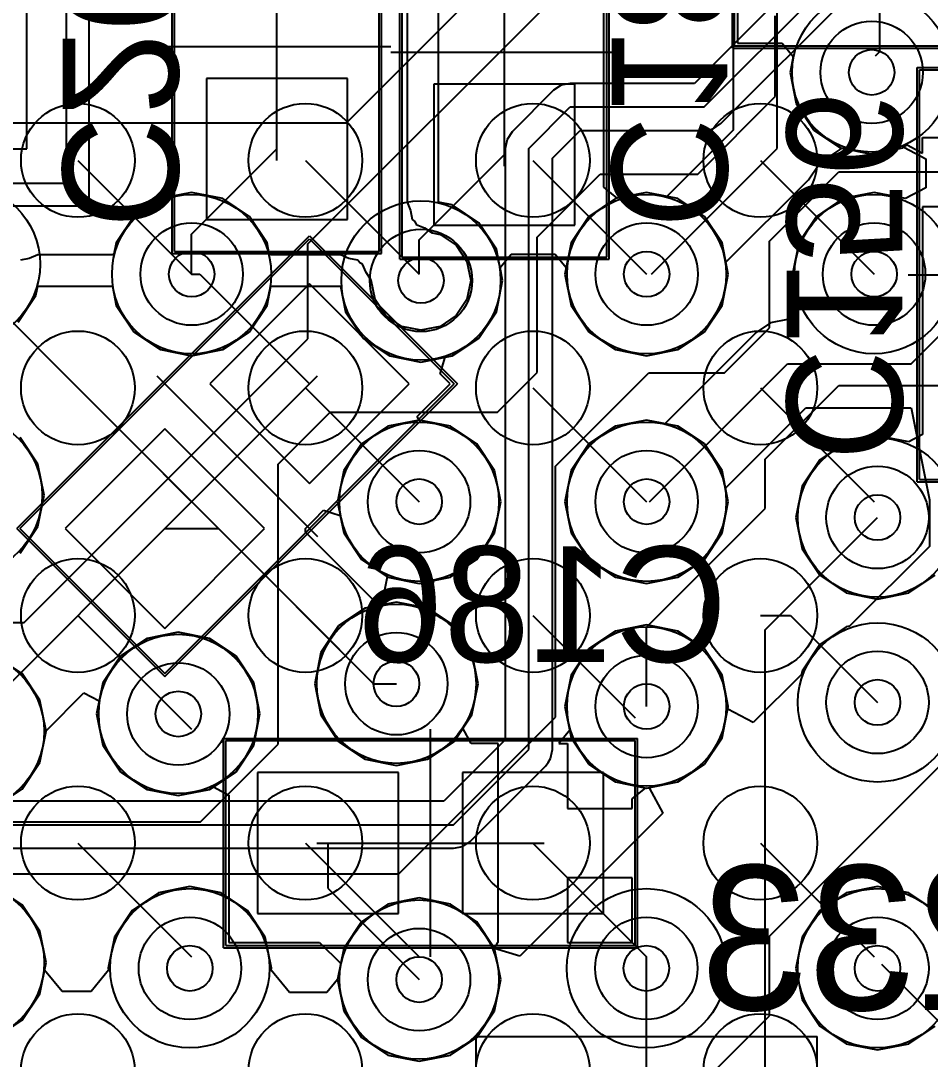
# Model space of a CAD drawing. Extents: x 28 to 300, y 18 to 330.
# Drawn here: x 180.028 to 184.026, y 145.32 to 149.884 of the extents above; entities that cross this region are included whole.
import ezdxf

# ---------------------------------------------------------------- set-up
doc = ezdxf.new("R2010")
doc.units = 0
for name, color, linetype in [('BOTTOMLAYER', 5, 'CONTINUOUS'), ('BOTTOMOVERLAY', 54, 'CONTINUOUS'), ('BOTTOMPASTE', 16, 'CONTINUOUS'), ('BOTTOMSOLDER', 6, 'CONTINUOUS'), ('DRILLDRAWING', 1, 'CONTINUOUS'), ('INTERNALPLANE1', 76, 'CONTINUOUS'), ('INTERNALPLANE6', 136, 'CONTINUOUS'), ('MECHANICAL14', 56, 'CONTINUOUS'), ('MECHANICAL16', 56, 'CONTINUOUS'), ('MIDLAYER1', 16, 'CONTINUOUS'), ('MIDLAYER3', 90, 'CONTINUOUS'), ('MULTILAYER', 9, 'CONTINUOUS'), ('TOPLAYER', 1, 'CONTINUOUS'), ('TOPPASTE', 8, 'CONTINUOUS'), ('TOPSOLDER', 216, 'CONTINUOUS'), ('VIAHOLELAYER', 16, 'CONTINUOUS')]:
    doc.layers.add(name, color=color, linetype=linetype)

msp = doc.modelspace()

# ---------------------------------------------------------------- linework, layer by layer
at = {"layer": 'BOTTOMLAYER'}
for p, q in [((183.1796, 150.613), (183.1796, 149.7858)), ((182.5916, 149.7861), (182.5916, 150.3613)), ((180.0546, 149.3202), (180.0546, 150.3202)), ((183.8046, 149.7478), (183.8046, 150.2228)), ((182.5916, 149.7582), (182.5916, 149.7861)), ((182.5916, 149.7861), (182.5916, 149.7861)), ((182.5916, 149.7861), (182.5916, 149.7861)), ((182.5916, 149.7861), (182.5916, 149.7861)), ((182.5916, 149.7861), (182.5916, 149.7861)), ((182.5916, 149.7861), (182.5916, 149.7861)), ((183.1796, 149.7858), (183.3757, 149.7858)), ((183.3757, 149.7858), (183.4241, 149.7269)), ((182.5916, 149.7452), (182.5916, 149.7582)), ((182.5916, 149.7353), (182.5916, 149.7452)), ((182.5916, 149.7322), (182.5916, 149.7353)), ((182.5916, 149.7043), (182.5916, 149.7322)), ((183.4241, 149.7269), (183.4101, 149.6568)), ((183.7856, 149.7288), (183.8046, 149.7478)), ((182.5916, 149.1518), (182.5916, 149.7043)), ((182.5916, 149.7043), (182.5916, 149.7043)), ((182.5916, 149.7043), (182.5916, 149.7043)), ((183.4101, 149.6568), (183.4374, 149.5195)), ((181.4646, 149.6302), (180.8446, 149.6302)), ((180.8446, 149.6302), (180.8446, 149.0102)), ((181.4646, 149.0102), (181.4646, 149.6302)), ((182.4646, 149.6052), (181.8446, 149.6052)), ((181.8446, 149.6052), (181.8446, 148.9852)), ((182.4646, 148.9852), (182.4646, 149.6052)), ((183.4374, 149.5195), (183.5152, 149.403)), ((183.5152, 149.403), (183.6317, 149.3252)), ((183.9923, 149.3019), (183.9923, 149.3702)), ((183.9923, 149.3702), (184.4297, 149.3702)), ((179.1046, 149.3202), (180.0546, 149.3202)), ((180.7796, 148.9452), (181.1546, 149.3202)), ((183.6317, 149.3252), (183.769, 149.2979)), ((183.769, 149.2979), (183.9063, 149.3252)), ((183.9063, 149.3252), (183.9252, 149.3378)), ((183.9252, 149.3378), (183.9923, 149.3019)), ((181.7796, 148.9202), (182.1546, 149.2952)), ((182.6505, 149.1034), (182.5916, 149.1518)), ((182.7796, 149.1291), (182.6505, 149.1034)), ((182.9169, 149.1018), (182.7796, 149.1291)), ((183.0334, 149.024), (182.9169, 149.1018)), ((184.4297, 149.0654), (183.9924, 149.0654)), ((183.9924, 149.0654), (183.9924, 148.7808)), ((180.8446, 149.0102), (181.4646, 149.0102)), ((183.1112, 148.9075), (183.0334, 149.024)), ((181.8446, 148.9852), (182.4646, 148.9852)), ((180.7796, 148.7702), (180.7796, 148.9452)), ((181.7796, 148.7702), (181.7796, 148.9202)), ((183.1385, 148.7702), (183.1112, 148.9075)), ((182.1354, 148.7993), (182.1837, 148.8582)), ((182.1837, 148.8582), (182.3782, 148.8582)), ((182.3782, 148.8582), (182.4265, 148.7993)), ((180.7796, 148.7702), (180.816, 148.7702)), ((180.816, 148.7702), (181.2978, 148.2884)), ((182.1467, 148.7424), (182.1354, 148.7993)), ((182.4265, 148.7993), (182.4207, 148.7702)), ((182.4207, 148.7702), (182.448, 148.6329)), ((183.1112, 148.6329), (183.1385, 148.7702)), ((183.9924, 148.7808), (183.9924, 148.7808)), ((183.9924, 148.7808), (183.9924, 148.7548)), ((181.2978, 148.7268), (180.8594, 148.2884)), ((181.7362, 148.2884), (181.2978, 148.7268)), ((182.1194, 148.6051), (182.1467, 148.7424)), ((183.9924, 148.7548), (183.9924, 148.7548)), ((183.9924, 148.7548), (183.9924, 148.065)), ((182.448, 148.6329), (182.5258, 148.5164)), ((183.0334, 148.5164), (183.1112, 148.6329)), ((182.0416, 148.4886), (182.1194, 148.6051)), ((182.5258, 148.5164), (182.6423, 148.4386)), ((182.9169, 148.4386), (183.0334, 148.5164)), ((181.9251, 148.4108), (182.0416, 148.4886)), ((181.8724, 148.3318), (181.8945, 148.4047)), ((181.8945, 148.4047), (181.9251, 148.4108)), ((182.6423, 148.4386), (182.7796, 148.4113)), ((182.7796, 148.4113), (182.9169, 148.4386)), ((181.9158, 148.2884), (181.8724, 148.3318)), ((180.8594, 148.2884), (181.2978, 147.85)), ((181.2978, 147.85), (181.7362, 148.2884)), ((181.7716, 148.1441), (181.9158, 148.2884)), ((181.7796, 148.1291), (181.7716, 148.1441)), ((181.9169, 148.1018), (181.7796, 148.1291)), ((182.7796, 148.1291), (182.6423, 148.1018)), ((182.9169, 148.1018), (182.7796, 148.1291)), ((180.6614, 148.0904), (180.223, 147.652)), ((181.0998, 147.652), (180.6614, 148.0904)), ((182.0334, 148.024), (181.9169, 148.1018)), ((182.6423, 148.1018), (182.5258, 148.024)), ((183.0334, 148.024), (182.9169, 148.1018)), ((183.7944, 148.0599), (183.6571, 148.0326)), ((183.9317, 148.0326), (183.7944, 148.0599)), ((183.9924, 148.065), (183.9317, 148.0326)), ((182.1112, 147.9075), (182.0334, 148.024)), ((182.5258, 148.024), (182.448, 147.9075)), ((183.1112, 147.9075), (183.0334, 148.024)), ((183.6571, 148.0326), (183.5406, 147.9548)), ((183.5406, 147.9548), (183.4628, 147.8383)), ((182.1385, 147.7702), (182.1112, 147.9075)), ((182.448, 147.9075), (182.4207, 147.7702)), ((183.1385, 147.7702), (183.1112, 147.9075)), ((183.4628, 147.8383), (183.4355, 147.701)), ((182.1112, 147.6329), (182.1385, 147.7702)), ((182.4207, 147.7702), (182.448, 147.6329)), ((183.1112, 147.6329), (183.1385, 147.7702)), ((181.3175, 147.6901), (181.3597, 147.7323)), ((181.3597, 147.7323), (181.4326, 147.7102)), ((181.2794, 147.652), (181.2978, 147.6704)), ((181.2978, 147.6704), (181.3175, 147.6901)), ((181.3175, 147.6901), (181.3175, 147.6901)), ((181.3175, 147.6901), (181.3175, 147.6901)), ((181.4326, 147.7102), (181.448, 147.6329)), ((183.4355, 147.701), (183.4628, 147.5637)), ((179.7759, 146.7665), (180.6614, 147.652)), ((180.223, 147.652), (180.6614, 147.2136)), ((180.6614, 147.652), (180.8978, 147.652)), ((180.6614, 147.2136), (181.0998, 147.652)), ((180.8978, 147.652), (181.5796, 146.9702)), ((181.2794, 147.6366), (181.2794, 147.652)), ((181.2794, 147.652), (181.2794, 147.652)), ((181.2794, 147.652), (181.2794, 147.652)), ((181.2794, 147.652), (181.2794, 147.652)), ((181.2794, 147.652), (181.2794, 147.652)), ((181.2794, 147.652), (181.2794, 147.652)), ((181.2794, 147.652), (181.2794, 147.652)), ((181.2794, 147.652), (181.2794, 147.652)), ((181.2794, 147.652), (181.2794, 147.652)), ((181.2794, 147.652), (181.2794, 147.652)), ((181.2794, 147.652), (181.2794, 147.652)), ((181.2794, 147.652), (181.2794, 147.652)), ((181.2794, 147.652), (181.2794, 147.652)), ((181.6023, 147.3137), (181.2794, 147.6366)), ((181.448, 147.6329), (181.5258, 147.5164)), ((182.0334, 147.5164), (182.1112, 147.6329)), ((182.448, 147.6329), (182.5258, 147.5164)), ((183.0334, 147.5164), (183.1112, 147.6329)), ((183.4628, 147.5637), (183.5406, 147.4472)), ((181.5258, 147.5164), (181.6423, 147.4386)), ((181.9169, 147.4386), (182.0334, 147.5164)), ((182.5258, 147.5164), (182.6423, 147.4386)), ((182.9169, 147.4386), (183.0334, 147.5164)), ((183.5406, 147.4472), (183.6571, 147.3694)), ((183.9317, 147.3694), (184.0482, 147.4472)), ((181.6423, 147.4386), (181.7796, 147.4113)), ((181.7796, 147.4113), (181.9169, 147.4386)), ((182.6423, 147.4386), (182.7796, 147.4113)), ((182.7796, 147.4113), (182.9169, 147.4386)), ((183.6571, 147.3694), (183.7944, 147.3421)), ((183.7944, 147.3421), (183.9317, 147.3694)), ((181.6796, 147.3291), (181.6023, 147.3137)), ((181.8169, 147.3018), (181.6796, 147.3291)), ((181.9334, 147.224), (181.8169, 147.3018)), ((182.0112, 147.1075), (181.9334, 147.224)), ((182.7796, 147.2291), (182.6423, 147.2018)), ((182.9169, 147.2018), (182.7796, 147.2291)), ((182.6423, 147.2018), (182.5258, 147.124)), ((183.0334, 147.124), (182.9169, 147.2018)), ((182.5258, 147.124), (182.448, 147.0075)), ((183.1112, 147.0075), (183.0334, 147.124)), ((182.0385, 146.9702), (182.0112, 147.1075)), ((182.448, 147.0075), (182.4207, 146.8702)), ((183.1385, 146.8702), (183.1112, 147.0075)), ((182.0112, 146.8329), (182.0385, 146.9702)), ((180.1396, 146.7639), (180.3063, 146.9307)), ((180.3063, 146.9307), (180.3735, 146.8947)), ((180.3735, 146.8947), (180.3621, 146.8374)), ((182.4207, 146.8702), (182.4414, 146.7661)), ((183.1112, 146.7329), (183.1385, 146.8702)), ((180.3621, 146.8374), (180.3894, 146.7001)), ((181.9721, 146.7744), (182.0112, 146.8329)), ((180.1128, 146.6239), (180.1401, 146.7612)), ((180.1401, 146.7612), (180.1396, 146.7639)), ((182.008, 146.7072), (181.9721, 146.7744)), ((182.4414, 146.7661), (182.3931, 146.7073)), ((183.0334, 146.6164), (183.1112, 146.7329)), ((180.3894, 146.7001), (180.4672, 146.5836)), ((182.1272, 146.7072), (182.008, 146.7072)), ((182.1272, 146.2699), (182.1272, 146.7072)), ((182.3931, 146.7073), (182.432, 146.7073)), ((182.432, 146.7073), (182.432, 146.4226)), ((180.035, 146.5074), (180.1128, 146.6239)), ((180.4672, 146.5836), (180.5837, 146.5058)), ((181.0696, 146.5802), (181.0696, 145.9602)), ((181.6896, 146.5802), (181.0696, 146.5802)), ((181.6896, 145.9602), (181.6896, 146.5802)), ((181.9696, 146.5802), (181.9696, 145.9602)), ((182.5896, 146.5802), (181.9696, 146.5802)), ((182.5896, 145.9602), (182.5896, 146.5802)), ((182.9169, 146.5386), (183.0334, 146.6164)), ((182.7796, 146.5113), (182.9169, 146.5386)), ((179.9185, 146.4296), (180.035, 146.5074)), ((180.5837, 146.5058), (180.721, 146.4785)), ((180.721, 146.4785), (180.8583, 146.5058)), ((180.8583, 146.5058), (180.8754, 146.5172)), ((180.8754, 146.5172), (180.9426, 146.4813)), ((182.7166, 146.4638), (182.7755, 146.5121)), ((182.7755, 146.5121), (182.7796, 146.5113)), ((180.9426, 146.4813), (180.9426, 145.8332)), ((182.7166, 146.4226), (182.7166, 146.4638)), ((182.432, 146.4226), (182.7166, 146.4226)), ((181.3796, 146.0702), (181.3796, 146.2702)), ((182.1272, 145.8332), (182.1272, 146.2699)), ((182.2796, 146.2702), (182.7796, 145.7702)), ((182.7166, 146.1178), (182.432, 146.1178)), ((182.432, 146.1178), (182.432, 145.8332)), ((182.7166, 145.8332), (182.7166, 146.1178)), ((180.035, 145.999), (179.9185, 146.0768)), ((183.7944, 146.0787), (183.6571, 146.0514)), ((183.9317, 146.0514), (183.7944, 146.0787)), ((181.3796, 146.0702), (181.7796, 145.6702)), ((183.6571, 146.0514), (183.5406, 145.9736)), ((184.0482, 145.9736), (183.9317, 146.0514)), ((180.1128, 145.8825), (180.035, 145.999)), ((181.0696, 145.9602), (181.6896, 145.9602)), ((181.9696, 145.9602), (182.5896, 145.9602)), ((183.5406, 145.9736), (183.4628, 145.8571)), ((180.1401, 145.7452), (180.1128, 145.8825)), ((183.4628, 145.8571), (183.4355, 145.7198)), ((180.9426, 145.8332), (181.3419, 145.8332)), ((181.3419, 145.8332), (181.4347, 145.7404)), ((182.1112, 145.8075), (182.1249, 145.8332)), ((182.1385, 145.6702), (182.1112, 145.8075)), ((182.1249, 145.8332), (182.1272, 145.8332)), ((182.432, 145.8332), (182.7166, 145.8332)), ((182.7796, 145.7198), (182.7796, 145.7702)), ((180.1128, 145.6079), (180.1401, 145.7452)), ((181.4347, 145.7404), (181.4207, 145.6702)), ((182.7796, 144.6702), (182.7796, 145.7198)), ((183.4355, 145.7198), (183.4628, 145.5825)), ((181.4207, 145.6702), (181.448, 145.5329)), ((182.1112, 145.5329), (182.1385, 145.6702)), ((180.035, 145.4914), (180.1128, 145.6079)), ((183.4628, 145.5825), (183.5406, 145.466)), ((181.448, 145.5329), (181.5258, 145.4164)), ((182.0334, 145.4164), (182.1112, 145.5329)), ((179.9185, 145.4136), (180.035, 145.4914)), ((183.5406, 145.466), (183.6571, 145.3882)), ((183.9317, 145.3882), (184.0482, 145.466)), ((181.5258, 145.4164), (181.6423, 145.3386)), ((181.9169, 145.3386), (182.0334, 145.4164)), ((183.6571, 145.3882), (183.7944, 145.3609)), ((183.7944, 145.3609), (183.9317, 145.3882)), ((181.6423, 145.3386), (181.7796, 145.3113)), ((181.7796, 145.3113), (181.9169, 145.3386))]:
    msp.add_line(p, q, dxfattribs=at)
for centre in [(183.769, 149.6568), (180.7796, 148.7702), (182.7796, 148.7702), (183.7796, 148.7702), (181.7878, 148.7424), (181.7796, 147.7702), (182.7796, 147.7702), (183.7944, 147.701), (181.6796, 146.9702), (182.7796, 146.8702), (183.7944, 146.8882), (180.721, 146.8374), (180.7718, 145.7198), (182.7784, 145.7198), (183.7944, 145.7198), (181.7796, 145.6702)]:
    msp.add_circle(centre, 0.225, dxfattribs=at)
at = {"layer": 'BOTTOMPASTE'}
for p, q in [((180.0546, 149.3202), (180.0546, 150.3202)), ((181.4646, 149.6302), (180.8446, 149.6302)), ((180.8446, 149.6302), (180.8446, 149.0102)), ((181.4646, 149.0102), (181.4646, 149.6302)), ((182.4646, 149.6052), (181.8446, 149.6052)), ((181.8446, 149.6052), (181.8446, 148.9852)), ((182.4646, 148.9852), (182.4646, 149.6052)), ((179.1046, 149.3202), (180.0546, 149.3202)), ((180.8446, 149.0102), (181.4646, 149.0102)), ((181.8446, 148.9852), (182.4646, 148.9852)), ((181.2978, 148.7268), (180.8594, 148.2884)), ((181.7362, 148.2884), (181.2978, 148.7268)), ((180.8594, 148.2884), (181.2978, 147.85)), ((181.2978, 147.85), (181.7362, 148.2884)), ((180.6614, 148.0904), (180.223, 147.652)), ((181.0998, 147.652), (180.6614, 148.0904)), ((180.223, 147.652), (180.6614, 147.2136)), ((180.6614, 147.2136), (181.0998, 147.652)), ((181.0696, 146.5802), (181.0696, 145.9602)), ((181.6896, 146.5802), (181.0696, 146.5802)), ((181.6896, 145.9602), (181.6896, 146.5802)), ((181.9696, 146.5802), (181.9696, 145.9602)), ((182.5896, 146.5802), (181.9696, 146.5802)), ((182.5896, 145.9602), (182.5896, 146.5802)), ((181.0696, 145.9602), (181.6896, 145.9602)), ((181.9696, 145.9602), (182.5896, 145.9602))]:
    msp.add_line(p, q, dxfattribs=at)
at = {"layer": 'BOTTOMSOLDER'}
for p, q in [((180.0546, 149.3202), (180.0546, 150.3202)), ((181.4646, 149.6302), (180.8446, 149.6302)), ((180.8446, 149.6302), (180.8446, 149.0102)), ((181.4646, 149.0102), (181.4646, 149.6302)), ((182.4646, 149.6052), (181.8446, 149.6052)), ((181.8446, 149.6052), (181.8446, 148.9852)), ((182.4646, 148.9852), (182.4646, 149.6052)), ((179.1046, 149.3202), (180.0546, 149.3202)), ((180.8446, 149.0102), (181.4646, 149.0102)), ((181.8446, 148.9852), (182.4646, 148.9852)), ((181.2978, 148.7268), (180.8594, 148.2884)), ((181.7362, 148.2884), (181.2978, 148.7268)), ((180.8594, 148.2884), (181.2978, 147.85)), ((181.2978, 147.85), (181.7362, 148.2884)), ((180.6614, 148.0904), (180.223, 147.652)), ((181.0998, 147.652), (180.6614, 148.0904)), ((180.223, 147.652), (180.6614, 147.2136)), ((180.6614, 147.2136), (181.0998, 147.652)), ((181.0696, 146.5802), (181.0696, 145.9602)), ((181.6896, 146.5802), (181.0696, 146.5802)), ((181.6896, 145.9602), (181.6896, 146.5802)), ((181.9696, 146.5802), (181.9696, 145.9602)), ((182.5896, 146.5802), (181.9696, 146.5802)), ((182.5896, 145.9602), (182.5896, 146.5802)), ((181.0696, 145.9602), (181.6896, 145.9602)), ((181.9696, 145.9602), (182.5896, 145.9602))]:
    msp.add_line(p, q, dxfattribs=at)
at = {"layer": 'DRILLDRAWING'}
for centre in [(183.769, 149.6568), (180.7796, 148.7702), (182.7796, 148.7702), (183.7796, 148.7702), (181.7878, 148.7424), (181.7796, 147.7702), (182.7796, 147.7702), (183.7944, 147.701), (181.6796, 146.9702), (183.7944, 146.8882), (182.7796, 146.8702), (180.721, 146.8374), (180.7718, 145.7198), (182.7784, 145.7198), (183.7944, 145.7198), (181.7796, 145.6702)]:
    msp.add_circle(centre, 0.1, dxfattribs=at)
at = {"layer": 'INTERNALPLANE1'}
for p, q in [((183.5868, 150.2053), (182.99, 149.6085)), ((183.0329, 149.5049), (183.6903, 150.1623)), ((183.1062, 149.4317), (183.7636, 150.0891)), ((182.4045, 149.6007), (182.3709, 149.5782)), ((182.4441, 149.6085), (182.4045, 149.6007)), ((182.99, 149.6085), (182.4441, 149.6085)), ((182.3709, 149.5782), (182.1883, 149.3957)), ((182.2616, 149.3224), (182.4441, 149.5049)), ((182.4441, 149.5049), (183.0329, 149.5049)), ((183.0329, 149.4014), (183.0726, 149.4092)), ((183.0726, 149.4092), (183.1062, 149.4317)), ((182.1659, 149.362), (182.158, 149.3224)), ((182.1883, 149.3957), (182.1659, 149.362)), ((182.3652, 149.2795), (182.4871, 149.4014)), ((182.4871, 149.4014), (183.0329, 149.4014)), ((183.0329, 149.4014), (183.0329, 149.4014)), ((182.158, 149.3224), (182.158, 149.3224)), ((182.158, 149.3224), (182.158, 149.043)), ((182.2616, 146.6808), (182.2616, 149.3224)), ((182.3652, 149.043), (182.3652, 149.2795)), ((182.158, 149.043), (182.158, 146.7237)), ((182.2616, 146.6808), (182.2616, 149.043)), ((182.3652, 146.6808), (182.3652, 149.043)), ((182.158, 146.7237), (181.8885, 146.4542)), ((181.9314, 146.3506), (182.2616, 146.6808)), ((182.3573, 146.6412), (182.3652, 146.6808)), ((182.3652, 146.6808), (182.3652, 146.6808)), ((182.3348, 146.6076), (182.3461, 146.6244)), ((182.3461, 146.6244), (182.3573, 146.6412)), ((182.0046, 146.2774), (182.3348, 146.6075)), ((182.3348, 146.6075), (182.3348, 146.6076)), ((181.8885, 146.4542), (174.415, 146.4542)), ((175.6576, 146.3506), (181.9314, 146.3506)), ((177.4356, 146.3506), (181.9314, 146.3506)), ((181.9314, 146.247), (181.971, 146.2549)), ((181.971, 146.2549), (182.0046, 146.2774)), ((174.371, 146.247), (181.9314, 146.247)), ((181.9314, 146.247), (181.9314, 146.247))]:
    msp.add_line(p, q, dxfattribs=at)
for centre in [(183.769, 149.6568), (180.7796, 148.7702), (182.7796, 148.7702), (179.7724, 147.7984), (181.7796, 147.7702), (182.7796, 147.7702), (183.7944, 147.701), (182.7796, 146.8702), (180.721, 146.8374), (179.7812, 145.7452), (183.7944, 145.7198), (181.7796, 145.6702)]:
    msp.add_circle(centre, 0.35, dxfattribs=at)
at = {"layer": 'INTERNALPLANE6'}
for centre in [(179.7634, 148.8135), (181.7878, 148.7424), (182.7796, 148.7702), (183.7796, 148.7702), (182.7796, 147.7702), (183.7944, 147.701), (181.6796, 146.9702), (182.7796, 146.8702), (183.7944, 146.8882), (179.7812, 146.7612), (179.7812, 145.7452), (180.7718, 145.7198), (182.7784, 145.7198), (183.7944, 145.7198)]:
    msp.add_circle(centre, 0.35, dxfattribs=at)
at = {"layer": 'MECHANICAL14'}
for p, q in [((183.1666, 149.7728), (183.1666, 151.5728)), ((180.7046, 148.8702), (180.7046, 150.6702)), ((181.6046, 148.8702), (181.6046, 150.6702)), ((181.7046, 148.8452), (181.7046, 150.6452)), ((182.6046, 148.8452), (182.6046, 150.6452)), ((180.2296, 149.1702), (180.2296, 150.4702)), ((183.1666, 149.7728), (184.0666, 149.7728)), ((183.9794, 149.6678), (184.8794, 149.6678)), ((183.9794, 147.8678), (183.9794, 149.6678)), ((177.3296, 149.1702), (180.2296, 149.1702)), ((180.025, 147.652), (181.2978, 148.9248)), ((181.2978, 148.9248), (181.9342, 148.2884)), ((180.7046, 148.8702), (181.6046, 148.8702)), ((181.7046, 148.8452), (182.6046, 148.8452)), ((180.6614, 147.0156), (181.9342, 148.2884)), ((183.9794, 147.8678), (184.8794, 147.8678)), ((180.025, 147.652), (180.6614, 147.0156)), ((180.9296, 145.8202), (180.9296, 146.7202)), ((180.9296, 146.7202), (182.7296, 146.7202)), ((182.7296, 145.8202), (182.7296, 146.7202)), ((180.9296, 145.8202), (182.7296, 145.8202))]:
    msp.add_line(p, q, dxfattribs=at)
at = {"layer": 'MECHANICAL16'}
for p, q in [((183.1566, 149.7628), (183.1566, 151.5828)), ((180.6946, 148.8602), (180.6946, 150.6802)), ((181.6146, 148.8602), (181.6146, 150.6802)), ((181.6946, 148.8352), (181.6946, 150.6552)), ((182.6146, 148.8352), (182.6146, 150.6552)), ((180.3296, 149.0702), (180.3296, 150.5702)), ((181.1546, 149.2702), (181.1546, 150.2702)), ((182.1546, 149.2452), (182.1546, 150.2452)), ((180.6546, 149.7702), (181.6546, 149.7702)), ((181.6546, 149.7452), (182.6546, 149.7452)), ((183.1566, 149.7628), (184.0766, 149.7628)), ((183.9694, 149.6778), (184.8894, 149.6778)), ((183.9694, 147.8578), (183.9694, 149.6778)), ((177.2296, 149.0702), (180.3296, 149.0702)), ((180.0109, 147.652), (181.2978, 148.9389)), ((181.2978, 148.9389), (181.9483, 148.2884)), ((180.6946, 148.8602), (181.6146, 148.8602)), ((181.6946, 148.8352), (182.6146, 148.8352)), ((183.9294, 148.7678), (184.9294, 148.7678)), ((180.626, 147.6166), (181.3332, 148.3238)), ((180.626, 148.3238), (181.3332, 147.6166)), ((180.6614, 147.0015), (181.9483, 148.2884)), ((183.9694, 147.8578), (184.8894, 147.8578)), ((180.0109, 147.652), (180.6614, 147.0015)), ((181.8296, 145.7702), (181.8296, 146.7702)), ((180.9196, 145.8102), (180.9196, 146.7302)), ((180.9196, 146.7302), (182.7396, 146.7302)), ((182.7396, 145.8102), (182.7396, 146.7302)), ((181.3296, 146.2702), (182.3296, 146.2702)), ((180.9196, 145.8102), (182.7396, 145.8102)), ((182.0296, 145.4202), (183.5296, 145.4202)), ((182.0296, 142.3202), (182.0296, 145.4202)), ((183.5296, 142.3202), (183.5296, 145.4202))]:
    msp.add_line(p, q, dxfattribs=at)
at = {"layer": 'MIDLAYER1'}
for p, q in [((181.4596, 149.4348), (182.7696, 150.7448)), ((181.2902, 148.9027), (182.7132, 150.3257)), ((183.3448, 149.5501), (183.3448, 149.9057)), ((183.0048, 149.2101), (183.3448, 149.5501)), ((179.6872, 149.4348), (181.4596, 149.4348)), ((183.3194, 148.9151), (183.6242, 149.2199)), ((183.6242, 149.2199), (185.1127, 149.2199)), ((182.298, 148.9329), (182.5752, 149.2101)), ((182.5752, 149.2101), (183.0048, 149.2101)), ((181.2902, 148.4861), (181.2902, 148.9027)), ((182.298, 148.3382), (182.298, 148.9329)), ((183.3194, 148.5341), (183.3194, 148.9151)), ((183.1213, 148.336), (183.3194, 148.5341)), ((180.0428, 147.2387), (181.2902, 148.4861)), ((182.1237, 148.1639), (182.298, 148.3382)), ((182.3784, 147.9258), (182.7886, 148.336)), ((182.7886, 148.336), (183.1213, 148.336)), ((183.3009, 147.9568), (183.6242, 148.2801)), ((183.6242, 148.2801), (185.961, 148.2801)), ((181.1604, 147.9353), (181.389, 148.1639)), ((181.389, 148.1639), (181.6608, 148.1639)), ((181.6608, 148.1639), (182.1237, 148.1639)), ((181.6608, 148.1639), (181.7301, 148.1639)), ((183.3009, 147.7398), (183.3009, 147.9568)), ((181.1604, 146.7053), (181.1604, 147.9353)), ((182.3784, 146.823), (182.3784, 147.9258)), ((182.7796, 147.2185), (183.3009, 147.7398)), ((183.3006, 147.2072), (183.7944, 147.701)), ((179.5602, 147.2387), (180.0428, 147.2387)), ((182.7796, 146.8702), (182.7796, 147.2185)), ((183.3006, 143.5718), (183.3006, 147.2072)), ((181.6907, 146.1353), (182.3784, 146.823)), ((180.819, 146.3639), (181.1604, 146.7053)), ((179.3498, 146.3639), (180.819, 146.3639)), ((179.5879, 146.1353), (181.6907, 146.1353))]:
    msp.add_line(p, q, dxfattribs=at)
for centre in [(183.769, 149.6568), (180.7796, 148.7702), (182.7796, 148.7702), (183.7796, 148.7702), (181.7878, 148.7424), (181.7796, 147.7702), (182.7796, 147.7702), (183.7944, 147.701), (181.6796, 146.9702), (182.7796, 146.8702), (183.7944, 146.8882), (180.721, 146.8374), (180.7718, 145.7198), (182.7784, 145.7198), (183.7944, 145.7198), (181.7796, 145.6702)]:
    msp.add_circle(centre, 0.225, dxfattribs=at)
at = {"layer": 'MIDLAYER3'}
for p, q in [((181.7265, 150.4023), (181.7265, 149.0861)), ((181.864, 149.0861), (181.864, 150.4053)), ((183.1596, 150.0219), (183.1596, 149.4029)), ((183.3538, 149.3224), (183.3538, 150.0219)), ((183.1596, 149.4029), (182.8682, 149.1115)), ((183.9427, 148.3765), (184.9385, 149.3723)), ((182.8016, 148.7702), (183.3538, 149.3224)), ((183.5342, 149.253), (183.6398, 149.3236)), ((183.6398, 149.3236), (183.769, 149.2979)), ((183.769, 149.2979), (183.9063, 149.3252)), ((183.9063, 149.3252), (183.9108, 149.3282)), ((183.9108, 149.3282), (184.0068, 149.2768)), ((184.0068, 149.2768), (184.0068, 149.1498)), ((183.4911, 149.1851), (183.5332, 149.2481)), ((183.5332, 149.2481), (183.5342, 149.253)), ((183.1282, 148.8221), (183.4911, 149.1851)), ((180.7796, 149.1291), (180.6423, 149.1018)), ((180.9169, 149.1018), (180.7796, 149.1291)), ((182.7796, 149.1291), (182.6423, 149.1018)), ((182.8682, 149.1115), (182.7796, 149.1291)), ((183.7796, 149.1291), (183.6423, 149.1018)), ((183.9169, 149.1018), (183.7796, 149.1291)), ((184.0068, 149.1498), (183.9169, 149.1018)), ((180.6423, 149.1018), (180.5258, 149.024)), ((181.0334, 149.024), (180.9169, 149.1018)), ((181.7265, 149.0861), (181.7419, 149.0491)), ((181.9251, 149.074), (181.864, 149.0861)), ((182.6423, 149.1018), (182.5258, 149.024)), ((183.6423, 149.1018), (183.5258, 149.024)), ((181.7419, 149.0491), (181.7497, 149.0098)), ((182.0416, 148.9962), (181.9251, 149.074)), ((180.5258, 149.024), (180.448, 148.9075)), ((181.1112, 148.9075), (181.0334, 149.024)), ((181.7497, 149.0098), (181.7614, 149.0019)), ((181.7614, 149.0019), (181.7668, 148.9889)), ((182.1194, 148.8797), (182.0416, 148.9962)), ((182.5258, 149.024), (182.448, 148.9075)), ((183.5258, 149.024), (183.448, 148.9075)), ((181.7668, 148.9889), (181.8038, 148.9736)), ((181.8038, 148.9736), (181.8372, 148.9513)), ((181.8372, 148.9513), (181.8715, 148.9445)), ((180.448, 148.9075), (180.4382, 148.8582)), ((181.121, 148.8582), (181.1112, 148.9075)), ((181.8715, 148.9445), (181.9425, 148.8971)), ((182.448, 148.9075), (182.4207, 148.7702)), ((183.448, 148.9075), (183.4207, 148.7702)), ((180.4382, 148.8582), (180.4313, 148.8545)), ((181.1279, 148.8545), (181.121, 148.8582)), ((181.9425, 148.8971), (181.9899, 148.8261)), ((182.1467, 148.7424), (182.1194, 148.8797)), ((180.0661, 148.8391), (180.0267, 148.8313)), ((180.1031, 148.8545), (180.0661, 148.8391)), ((180.4313, 148.8545), (180.1031, 148.8545)), ((181.434, 148.8545), (181.1279, 148.8545)), ((181.471, 148.8391), (181.434, 148.8545)), ((181.5103, 148.8313), (181.471, 148.8391)), ((181.5182, 148.8196), (181.5103, 148.8313)), ((181.5312, 148.8142), (181.5182, 148.8196)), ((181.5465, 148.7772), (181.5312, 148.8142)), ((181.9899, 148.8261), (182.0065, 148.7424)), ((183.1385, 148.7702), (183.1282, 148.8221)), ((181.5688, 148.7438), (181.5465, 148.7772)), ((182.4207, 148.7702), (182.448, 148.6329)), ((183.1112, 148.6329), (183.1385, 148.7702)), ((183.4207, 148.7702), (183.448, 148.6329)), ((181.5857, 148.6587), (181.5688, 148.7438)), ((182.0065, 148.7424), (181.9899, 148.6587)), ((182.1194, 148.6051), (182.1467, 148.7424)), ((180.0172, 148.5597), (180.095, 148.6762)), ((180.095, 148.6762), (180.1031, 148.717)), ((180.1031, 148.717), (180.4313, 148.717)), ((180.4313, 148.717), (180.448, 148.6329)), ((181.1112, 148.6329), (181.1279, 148.717)), ((181.1279, 148.717), (181.434, 148.717)), ((181.434, 148.717), (181.4562, 148.6051)), ((180.448, 148.6329), (180.5258, 148.5164)), ((181.0334, 148.5164), (181.1112, 148.6329)), ((181.6331, 148.5877), (181.5857, 148.6587)), ((181.9899, 148.6587), (181.9425, 148.5877)), ((182.448, 148.6329), (182.5258, 148.5164)), ((183.0334, 148.5164), (183.1112, 148.6329)), ((183.448, 148.6329), (183.4148, 148.5707)), ((181.4562, 148.6051), (181.534, 148.4886)), ((181.7041, 148.5403), (181.6331, 148.5877)), ((181.9425, 148.5877), (181.8715, 148.5403)), ((182.0416, 148.4886), (182.1194, 148.6051)), ((181.7878, 148.5237), (181.7041, 148.5403)), ((181.8715, 148.5403), (181.7878, 148.5237)), ((183.3242, 148.5559), (183.2612, 148.5138)), ((183.3985, 148.5707), (183.3242, 148.5559)), ((183.4148, 148.5707), (183.3985, 148.5707)), ((183.3985, 148.5707), (183.3985, 148.5707)), ((180.5258, 148.5164), (180.6423, 148.4386)), ((180.9169, 148.4386), (181.0334, 148.5164)), ((182.5258, 148.5164), (182.6423, 148.4386)), ((183.2612, 148.5138), (182.8603, 148.113)), ((182.9169, 148.4386), (183.0334, 148.5164)), ((181.534, 148.4886), (181.6505, 148.4108)), ((181.9251, 148.4108), (182.0416, 148.4886)), ((180.6423, 148.4386), (180.7796, 148.4113)), ((180.7796, 148.4113), (180.9169, 148.4386)), ((181.6505, 148.4108), (181.7878, 148.3835)), ((181.7878, 148.3835), (181.9251, 148.4108)), ((182.6423, 148.4386), (182.7796, 148.4113)), ((182.7796, 148.4113), (182.9169, 148.4386)), ((182.7922, 147.7702), (183.3985, 148.3765)), ((183.3985, 148.3765), (183.9427, 148.3765)), ((183.1266, 147.8299), (183.479, 148.1823)), ((183.479, 148.1823), (183.9427, 148.1823)), ((183.9427, 148.1823), (184.023, 147.7784)), ((181.7796, 148.1291), (181.6423, 148.1018)), ((181.9169, 148.1018), (181.7796, 148.1291)), ((182.7796, 148.1291), (182.6423, 148.1018)), ((182.8603, 148.113), (182.7796, 148.1291)), ((181.6423, 148.1018), (181.5258, 148.024)), ((182.0334, 148.024), (181.9169, 148.1018)), ((182.6423, 148.1018), (182.5258, 148.024)), ((180.104, 147.9357), (180.0262, 148.0522)), ((181.5258, 148.024), (181.448, 147.9075)), ((182.1112, 147.9075), (182.0334, 148.024)), ((182.5258, 148.024), (182.448, 147.9075)), ((180.1313, 147.7984), (180.104, 147.9357)), ((181.448, 147.9075), (181.4207, 147.7702)), ((182.1385, 147.7702), (182.1112, 147.9075)), ((182.448, 147.9075), (182.4207, 147.7702)), ((183.1385, 147.7702), (183.1266, 147.8299)), ((180.104, 147.6611), (180.1313, 147.7984)), ((181.4207, 147.7702), (181.448, 147.6329)), ((182.1112, 147.6329), (182.1385, 147.7702)), ((182.4207, 147.7702), (182.448, 147.6329)), ((183.1112, 147.6329), (183.1385, 147.7702)), ((184.023, 147.7784), (184.023, 147.574)), ((180.0262, 147.5446), (180.104, 147.6611)), ((181.448, 147.6329), (181.5258, 147.5164)), ((182.0334, 147.5164), (182.1112, 147.6329)), ((182.448, 147.6329), (182.5258, 147.5164)), ((183.0334, 147.5164), (183.1112, 147.6329)), ((184.023, 147.574), (183.6717, 147.2227)), ((181.5258, 147.5164), (181.6392, 147.4407)), ((181.9169, 147.4386), (182.0334, 147.5164)), ((182.5258, 147.5164), (182.6423, 147.4386)), ((182.9169, 147.4386), (183.0334, 147.5164)), ((181.6392, 147.4407), (181.6144, 147.3161)), ((181.82, 147.2997), (181.8448, 147.4243)), ((181.8448, 147.4243), (181.9169, 147.4386)), ((182.6423, 147.4386), (182.7796, 147.4113)), ((182.7796, 147.4113), (182.9169, 147.4386)), ((181.6144, 147.3161), (181.5423, 147.3018)), ((181.5423, 147.3018), (181.4258, 147.224)), ((181.9334, 147.224), (181.82, 147.2997)), ((181.4258, 147.224), (181.348, 147.1075)), ((182.0112, 147.1075), (181.9334, 147.224)), ((182.7796, 147.2291), (182.6423, 147.2018)), ((182.9169, 147.2018), (182.7796, 147.2291)), ((183.6571, 147.2198), (183.5406, 147.142)), ((183.6717, 147.2227), (183.6571, 147.2198)), ((180.5837, 147.169), (180.4672, 147.0912)), ((180.721, 147.1963), (180.5837, 147.169)), ((180.8583, 147.169), (180.721, 147.1963)), ((180.9748, 147.0912), (180.8583, 147.169)), ((182.6423, 147.2018), (182.5258, 147.124)), ((183.0334, 147.124), (182.9169, 147.2018)), ((182.5258, 147.124), (182.448, 147.0075)), ((183.1112, 147.0075), (183.0334, 147.124)), ((183.5406, 147.142), (183.4628, 147.0255)), ((180.035, 147.015), (179.9185, 147.0928)), ((180.4672, 147.0912), (180.3894, 146.9747)), ((181.0526, 146.9747), (180.9748, 147.0912)), ((181.348, 147.1075), (181.3207, 146.9702)), ((182.0385, 146.9702), (182.0112, 147.1075)), ((180.1128, 146.8985), (180.035, 147.015)), ((182.448, 147.0075), (182.4207, 146.8702)), ((183.1385, 146.8702), (183.1112, 147.0075)), ((183.4599, 147.0109), (183.2483, 146.7993)), ((183.4628, 147.0255), (183.4599, 147.0109)), ((180.3894, 146.9747), (180.3621, 146.8374)), ((181.0799, 146.8374), (181.0526, 146.9747)), ((181.3207, 146.9702), (181.348, 146.8329)), ((182.0112, 146.8329), (182.0385, 146.9702)), ((180.1401, 146.7612), (180.1128, 146.8985)), ((182.4207, 146.8702), (182.448, 146.7329)), ((183.1363, 146.8592), (183.1385, 146.8702)), ((183.2483, 146.7993), (183.1363, 146.8592)), ((183.3194, 145.8615), (184.31, 146.8521)), ((180.3621, 146.8374), (180.3894, 146.7001)), ((181.0526, 146.7001), (181.0799, 146.8374)), ((181.348, 146.8329), (181.4258, 146.7164)), ((181.9334, 146.7164), (182.0112, 146.8329)), ((180.1128, 146.6239), (180.1401, 146.7612)), ((181.4258, 146.7164), (181.5423, 146.6386)), ((181.8169, 146.6386), (181.9334, 146.7164)), ((182.448, 146.7329), (182.5258, 146.6164)), ((180.3894, 146.7001), (180.4672, 146.5836)), ((180.9748, 146.5836), (181.0526, 146.7001)), ((180.035, 146.5074), (180.1128, 146.6239)), ((181.5423, 146.6386), (181.6796, 146.6113)), ((181.6796, 146.6113), (181.8169, 146.6386)), ((180.4672, 146.5836), (180.5837, 146.5058)), ((180.8583, 146.5058), (180.9748, 146.5836)), ((182.5258, 146.6164), (182.6423, 146.5386)), ((182.6423, 146.5386), (182.7796, 146.5113)), ((179.9185, 146.4296), (180.035, 146.5074)), ((180.5837, 146.5058), (180.721, 146.4785)), ((180.721, 146.4785), (180.8583, 146.5058)), ((182.7796, 146.5113), (182.7906, 146.5135)), ((182.7906, 146.5135), (182.8505, 146.4015)), ((182.8505, 146.4015), (182.2227, 145.7737)), ((180.035, 145.999), (179.9185, 146.0768)), ((180.7718, 146.0787), (180.6345, 146.0514)), ((180.9091, 146.0514), (180.7718, 146.0787)), ((180.6345, 146.0514), (180.518, 145.9736)), ((181.0256, 145.9736), (180.9091, 146.0514)), ((181.7796, 146.0291), (181.6423, 146.0018)), ((181.9169, 146.0018), (181.7796, 146.0291)), ((180.1128, 145.8825), (180.035, 145.999)), ((181.6423, 146.0018), (181.5258, 145.924)), ((182.0334, 145.924), (181.9169, 146.0018)), ((180.518, 145.9736), (180.4402, 145.8571)), ((181.1034, 145.8571), (181.0256, 145.9736)), ((181.5258, 145.924), (181.448, 145.8075)), ((182.1112, 145.8075), (182.0334, 145.924)), ((180.1401, 145.7452), (180.1128, 145.8825)), ((180.4402, 145.8571), (180.4129, 145.7198)), ((181.1307, 145.7198), (181.1034, 145.8571)), ((183.3194, 145.5115), (183.3194, 145.8615)), ((181.448, 145.8075), (181.4207, 145.6702)), ((182.2227, 145.7737), (182.1112, 145.8075)), ((180.1334, 145.7113), (180.1401, 145.7452)), ((180.2105, 145.6173), (180.1334, 145.7113)), ((180.4146, 145.7113), (180.3375, 145.6173)), ((180.4129, 145.7198), (180.4146, 145.7113)), ((181.129, 145.7113), (181.1307, 145.7198)), ((181.2096, 145.6131), (181.129, 145.7113)), ((183.8122, 145.7376), (184.192, 145.3578)), ((181.4207, 145.6702), (181.3739, 145.6131)), ((180.3375, 145.6173), (180.2105, 145.6173)), ((181.3739, 145.6131), (181.2096, 145.6131)), ((183.088, 145.2801), (183.3194, 145.5115))]:
    msp.add_line(p, q, dxfattribs=at)
for centre in [(183.769, 149.6568), (180.7796, 148.7702), (182.7796, 148.7702), (183.7796, 148.7702), (181.7878, 148.7424), (181.7796, 147.7702), (182.7796, 147.7702), (183.7944, 147.701), (181.6796, 146.9702), (182.7796, 146.8702), (183.7944, 146.8882), (180.721, 146.8374), (180.7718, 145.7198), (182.7784, 145.7198), (183.7944, 145.7198), (181.7796, 145.6702)]:
    msp.add_circle(centre, 0.225, dxfattribs=at)
at = {"layer": 'MULTILAYER'}
for centre in [(183.769, 149.6568), (180.7796, 148.7702), (182.7796, 148.7702), (183.7796, 148.7702), (181.7878, 148.7424), (181.7796, 147.7702), (182.7796, 147.7702), (183.7944, 147.701), (181.6796, 146.9702), (182.7796, 146.8702), (183.7944, 146.8882), (180.721, 146.8374), (180.7718, 145.7198), (182.7784, 145.7198), (183.7944, 145.7198), (181.7796, 145.6702)]:
    msp.add_circle(centre, 0.225, dxfattribs=at)
at = {"layer": 'TOPLAYER'}
for p, q in [((180.2796, 149.2702), (180.7796, 148.7702)), ((181.2796, 149.2702), (181.2796, 149.2702)), ((181.2796, 149.2702), (181.7796, 148.7702)), ((182.2796, 149.2702), (182.7796, 148.7702)), ((183.2796, 149.2702), (183.7796, 148.7702)), ((179.7796, 148.7702), (180.2796, 148.2702)), ((183.7796, 148.7702), (183.7796, 148.7702)), ((180.2796, 148.2702), (180.5296, 148.0202)), ((181.2796, 148.2702), (181.7796, 147.7702)), ((181.2796, 148.2702), (181.2796, 148.2702)), ((182.2796, 148.2702), (182.7796, 147.7702)), ((183.2796, 148.2702), (183.7796, 147.7702)), ((180.5296, 148.0202), (181.2796, 147.2702)), ((180.5296, 148.0202), (180.7796, 147.7702)), ((180.2796, 147.2702), (180.7167, 146.8331)), ((181.2796, 147.2702), (181.2796, 147.2702)), ((181.2796, 147.2702), (181.5796, 146.9702)), ((182.2796, 147.2702), (182.7296, 146.8202)), ((183.2796, 147.2702), (183.4124, 147.2702)), ((183.4124, 147.2702), (183.7944, 146.8882)), ((181.5796, 146.9702), (181.6796, 146.9702)), ((180.7167, 146.8331), (180.7796, 146.7702)), ((180.2796, 146.2702), (180.7796, 145.7702)), ((181.2796, 146.2702), (181.7796, 145.7702)), ((181.2796, 146.2702), (181.2796, 146.2702)), ((182.2796, 146.2702), (182.7796, 145.7702)), ((183.2796, 146.2702), (183.7796, 145.7702))]:
    msp.add_line(p, q, dxfattribs=at)
for centre, radius in [((183.769, 149.6568), 0.225), ((180.2796, 149.2702), 0.25), ((181.2796, 149.2702), 0.25), ((182.2796, 149.2702), 0.25), ((183.2796, 149.2702), 0.25), ((180.7796, 148.7702), 0.225), ((182.7796, 148.7702), 0.225), ((183.7796, 148.7702), 0.225), ((181.7878, 148.7424), 0.225), ((180.2796, 148.2702), 0.25), ((181.2796, 148.2702), 0.25), ((182.2796, 148.2702), 0.25), ((183.2796, 148.2702), 0.25), ((181.7796, 147.7702), 0.225), ((182.7796, 147.7702), 0.225), ((183.7944, 147.701), 0.225), ((180.2796, 147.2702), 0.25), ((181.2796, 147.2702), 0.25), ((182.2796, 147.2702), 0.25), ((183.2796, 147.2702), 0.25), ((181.6796, 146.9702), 0.225), ((182.7796, 146.8702), 0.225), ((183.7944, 146.8882), 0.225), ((180.721, 146.8374), 0.225), ((180.2796, 146.2702), 0.25), ((181.2796, 146.2702), 0.25), ((182.2796, 146.2702), 0.25), ((183.2796, 146.2702), 0.25), ((180.7718, 145.7198), 0.225), ((182.7784, 145.7198), 0.225), ((183.7944, 145.7198), 0.225), ((181.7796, 145.6702), 0.225), ((180.2796, 145.2702), 0.25), ((181.2796, 145.2702), 0.25), ((182.2796, 145.2702), 0.25), ((183.2796, 145.2702), 0.25)]:
    msp.add_circle(centre, radius, dxfattribs=at)
at = {"layer": 'TOPPASTE'}
for centre in [(180.2796, 149.2702), (181.2796, 149.2702), (182.2796, 149.2702), (183.2796, 149.2702), (180.2796, 148.2702), (181.2796, 148.2702), (182.2796, 148.2702), (183.2796, 148.2702), (180.2796, 147.2702), (181.2796, 147.2702), (182.2796, 147.2702), (183.2796, 147.2702), (180.2796, 146.2702), (181.2796, 146.2702), (182.2796, 146.2702), (183.2796, 146.2702), (180.2796, 145.2702), (181.2796, 145.2702), (182.2796, 145.2702), (183.2796, 145.2702)]:
    msp.add_circle(centre, 0.25, dxfattribs=at)
at = {"layer": 'TOPSOLDER'}
for centre in [(180.2796, 149.2702), (181.2796, 149.2702), (182.2796, 149.2702), (183.2796, 149.2702), (180.2796, 148.2702), (181.2796, 148.2702), (182.2796, 148.2702), (183.2796, 148.2702), (180.2796, 147.2702), (181.2796, 147.2702), (182.2796, 147.2702), (183.2796, 147.2702), (180.2796, 146.2702), (181.2796, 146.2702), (182.2796, 146.2702), (183.2796, 146.2702), (180.2796, 145.2702), (181.2796, 145.2702), (182.2796, 145.2702), (183.2796, 145.2702)]:
    msp.add_circle(centre, 0.25, dxfattribs=at)
at = {"layer": 'VIAHOLELAYER'}
for centre in [(183.769, 149.6568), (180.7796, 148.7702), (182.7796, 148.7702), (183.7796, 148.7702), (181.7878, 148.7424), (181.7796, 147.7702), (182.7796, 147.7702), (183.7944, 147.701), (181.6796, 146.9702), (183.7944, 146.8882), (182.7796, 146.8702), (180.721, 146.8374), (180.7718, 145.7198), (182.7784, 145.7198), (183.7944, 145.7198), (181.7796, 145.6702)]:
    msp.add_circle(centre, 0.1, dxfattribs=at)

# ---------------------------------------------------------------- texts
at = {"layer": 'BOTTOMOVERLAY', "text_generation_flag": 2}
for s, p in [('C203', (180.213, 148.971)), ('C188', (182.626, 148.971)), ('C156', (183.3956, 147.9499))]:
    msp.add_text(s, height=0.508, rotation=270, dxfattribs=at).set_placement(p)
for s, height, p in [('C186', 0.508, (183.134, 147.066)), ('C233', 0.635, (185.0466, 145.5369))]:
    msp.add_text(s, height=height, dxfattribs=at).set_placement(p)

doc.saveas('drawing.dxf')
